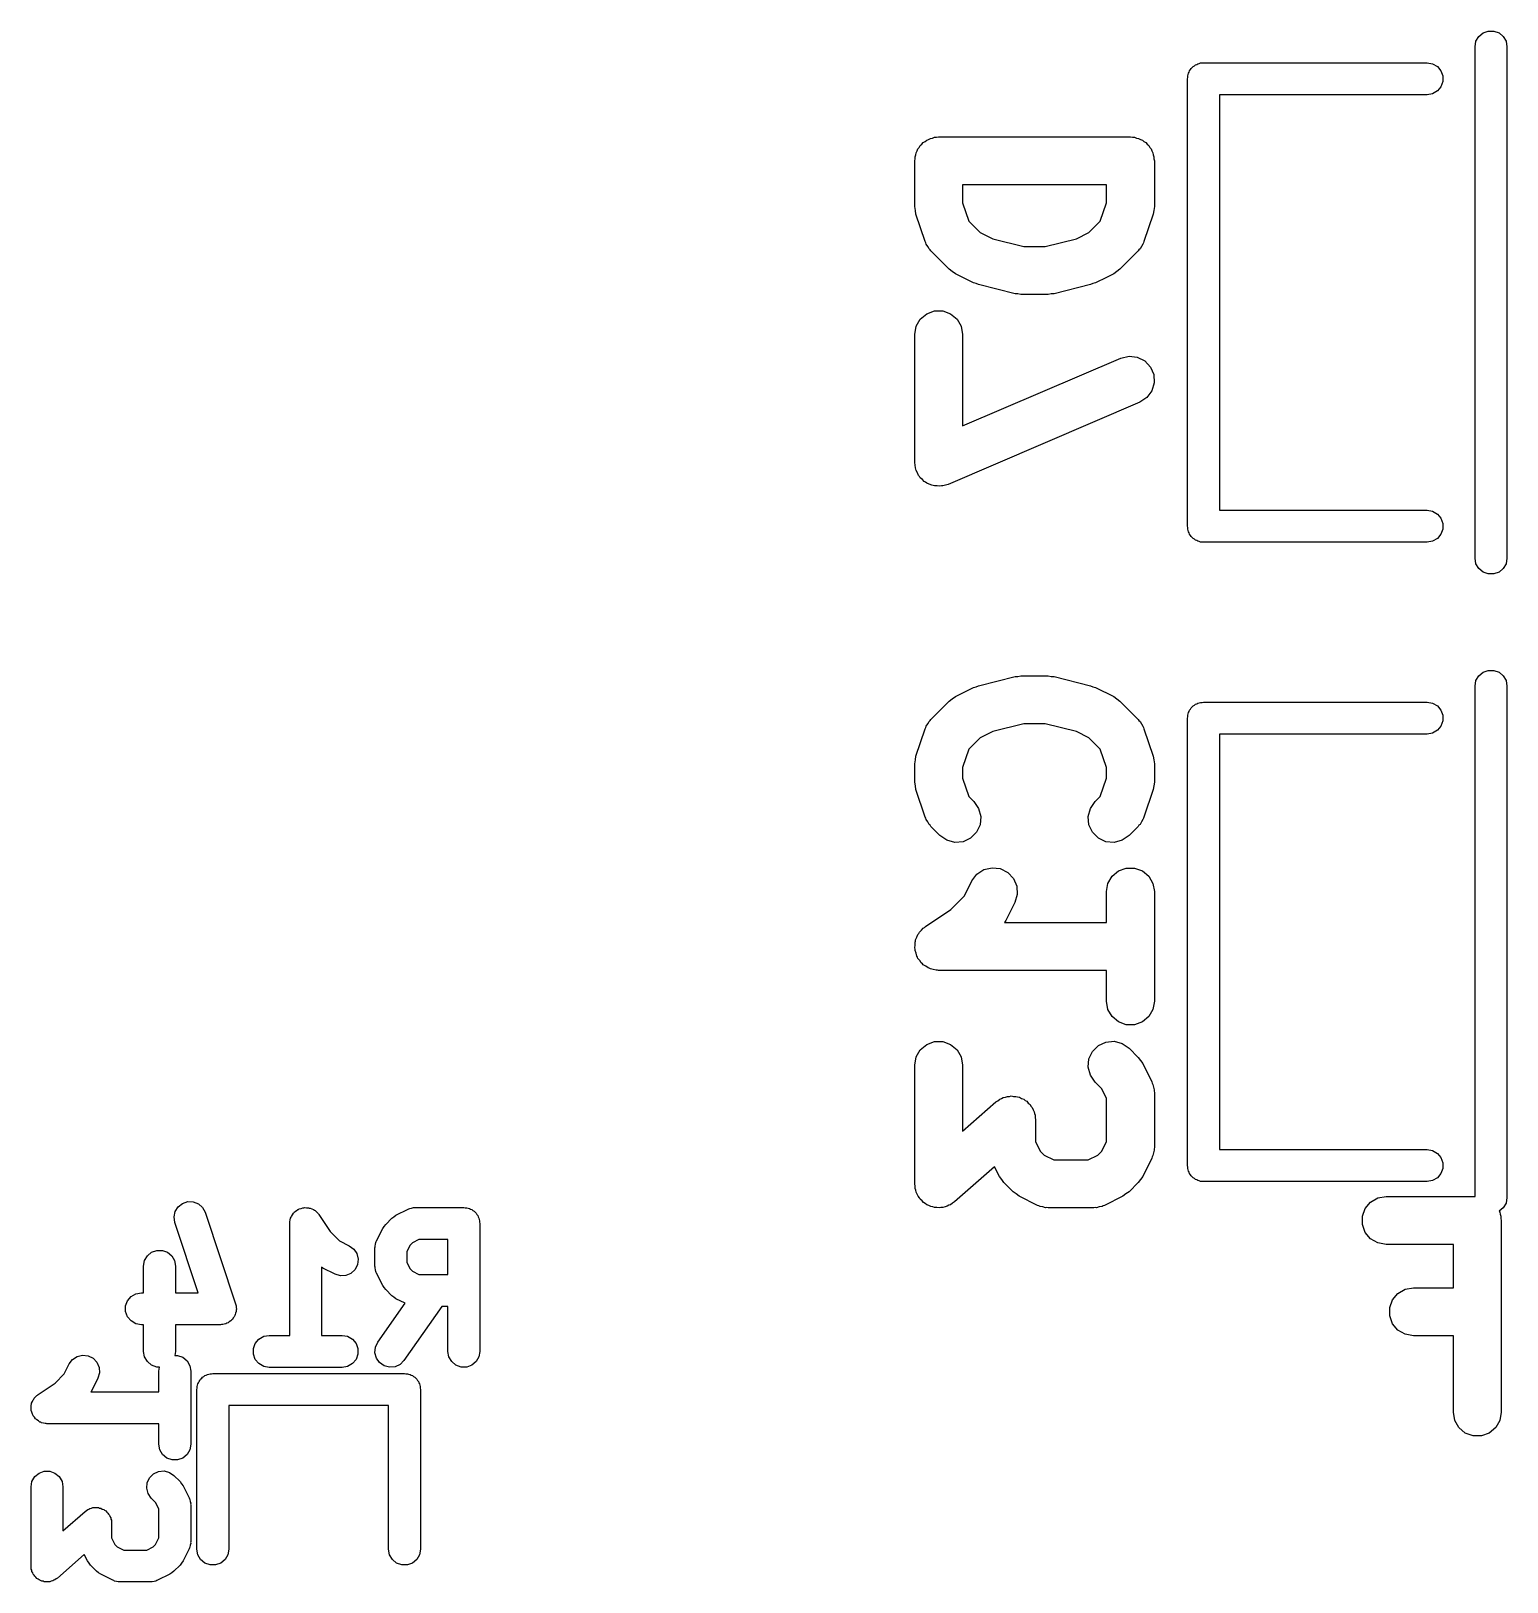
# Model space of a CAD drawing. Extents: x 25.3 to 49.5, y -85 to -25.3.
# Drawn here: x 37.55 to 43.41, y -77.98 to -71.82 of the extents above; entities that cross this region are included whole.
import ezdxf

# ---------------------------------------------------------------- set-up
doc = ezdxf.new("R2010")
doc.units = 0
doc.header["$MEASUREMENT"] = 0
doc.layers.add('BLACK', color=7, linetype='CONTINUOUS')

msp = doc.modelspace()

# ---------------------------------------------------------------- linework, layer by layer
at = {"layer": 'Black'}
for p, q in [((43.2917, -71.8603), (43.3028, -71.8412)), ((43.3028, -71.8412), (43.3196, -71.827)), ((43.3196, -71.827), (43.3404, -71.8195)), ((43.3404, -71.8195), (43.3624, -71.8195)), ((43.3624, -71.8195), (43.3832, -71.827)), ((43.3832, -71.827), (43.4, -71.8412)), ((43.4, -71.8412), (43.4111, -71.8603)), ((43.2879, -71.882), (43.2917, -71.8603)), ((43.2879, -73.914), (43.2879, -71.882)), ((43.4111, -71.8603), (43.4149, -71.882)), ((43.4149, -71.882), (43.4149, -73.914)), ((42.1598, -71.9682), (42.164, -71.9646)), ((42.164, -71.9646), (42.1676, -71.9604)), ((42.1676, -71.9604), (42.1724, -71.9576)), ((42.1724, -71.9576), (42.1766, -71.954)), ((42.1766, -71.954), (42.1819, -71.9521)), ((42.1819, -71.9521), (42.1867, -71.9493)), ((42.1867, -71.9493), (42.1921, -71.9484)), ((42.1921, -71.9484), (42.1974, -71.9465)), ((42.1974, -71.9465), (42.2029, -71.9465)), ((42.2029, -71.9465), (42.2084, -71.9455)), ((42.2084, -71.9455), (43.0974, -71.9455)), ((43.0974, -71.9455), (43.1191, -71.9493)), ((43.1191, -71.9493), (43.1382, -71.9604)), ((43.1382, -71.9604), (43.1524, -71.9772)), ((42.1449, -72.009), (42.1459, -72.0035)), ((42.1449, -73.787), (42.1449, -72.009)), ((42.1459, -71.998), (42.1478, -71.9928)), ((42.1459, -72.0035), (42.1459, -71.998)), ((42.1478, -71.9928), (42.1487, -71.9873)), ((42.1487, -71.9873), (42.1515, -71.9825)), ((42.1515, -71.9825), (42.1534, -71.9772)), ((42.1534, -71.9772), (42.157, -71.973)), ((42.157, -71.973), (42.1598, -71.9682)), ((43.1524, -71.9772), (43.1599, -71.998)), ((43.1599, -72.02), (43.1524, -72.0408)), ((43.1599, -71.998), (43.1599, -72.02)), ((43.0974, -72.0725), (42.2719, -72.0725)), ((42.2719, -72.0725), (42.2719, -73.7235)), ((43.1191, -72.0687), (43.0974, -72.0725)), ((43.1382, -72.0576), (43.1191, -72.0687)), ((43.1524, -72.0408), (43.1382, -72.0576)), ((41.079, -72.2816), (41.0831, -72.2743)), ((41.0831, -72.2743), (41.0895, -72.269)), ((41.0895, -72.269), (41.0949, -72.2626)), ((41.0949, -72.2626), (41.1021, -72.2584)), ((41.1021, -72.2584), (41.1085, -72.2531)), ((41.1085, -72.2531), (41.1163, -72.2502)), ((41.1163, -72.2502), (41.1235, -72.2461)), ((41.1235, -72.2461), (41.1317, -72.2446)), ((41.1317, -72.2446), (41.1396, -72.2418)), ((41.1396, -72.2418), (41.1479, -72.2418)), ((41.1479, -72.2418), (41.1561, -72.2403)), ((41.1561, -72.2403), (41.9181, -72.2403)), ((41.9181, -72.2403), (41.9263, -72.2418)), ((41.9263, -72.2418), (41.9347, -72.2418)), ((41.9347, -72.2418), (41.9425, -72.2446)), ((41.9425, -72.2446), (41.9507, -72.2461)), ((41.9507, -72.2461), (41.9579, -72.2502)), ((41.9579, -72.2502), (41.9657, -72.2531)), ((41.9657, -72.2531), (41.9721, -72.2584)), ((41.9721, -72.2584), (41.9793, -72.2626)), ((41.9793, -72.2626), (41.9847, -72.269)), ((41.9847, -72.269), (41.9911, -72.2743)), ((41.9911, -72.2743), (41.9952, -72.2816)), ((41.0609, -72.3356), (41.0623, -72.3274)), ((41.0609, -72.517), (41.0609, -72.3356)), ((41.0623, -72.319), (41.0652, -72.3112)), ((41.0623, -72.3274), (41.0623, -72.319)), ((41.0652, -72.3112), (41.0666, -72.303)), ((41.0666, -72.303), (41.0708, -72.2958)), ((41.0708, -72.2958), (41.0736, -72.2879)), ((41.0736, -72.2879), (41.079, -72.2816)), ((41.9952, -72.2816), (42.0006, -72.2879)), ((42.0006, -72.2879), (42.0035, -72.2958)), ((42.0035, -72.2958), (42.0076, -72.303)), ((42.0076, -72.303), (42.0091, -72.3112)), ((42.0091, -72.3112), (42.0119, -72.319)), ((42.0119, -72.319), (42.0119, -72.3274)), ((42.0119, -72.3274), (42.0134, -72.3356)), ((42.0134, -72.3356), (42.0134, -72.517)), ((41.2514, -72.4308), (41.2514, -72.5015)), ((41.8229, -72.4308), (41.2514, -72.4308)), ((41.8229, -72.5015), (41.8229, -72.4308)), ((41.0635, -72.532), (41.0609, -72.517)), ((41.2514, -72.5015), (41.2757, -72.5744)), ((41.7986, -72.5744), (41.8229, -72.5015)), ((42.0134, -72.517), (42.0107, -72.532)), ((41.0658, -72.5471), (41.0635, -72.532)), ((41.102, -72.656), (41.0658, -72.5471)), ((41.2757, -72.5744), (41.3214, -72.6201)), ((41.7528, -72.6201), (41.7986, -72.5744)), ((42.0085, -72.5471), (41.9722, -72.656)), ((42.0107, -72.532), (42.0085, -72.5471)), ((41.3214, -72.6201), (41.3708, -72.6448)), ((41.7034, -72.6448), (41.7528, -72.6201)), ((41.1047, -72.6608), (41.102, -72.656)), ((41.1061, -72.6661), (41.1047, -72.6608)), ((41.1125, -72.6753), (41.1061, -72.6661)), ((41.1178, -72.6851), (41.1125, -72.6753)), ((41.1219, -72.6887), (41.1178, -72.6851)), ((41.125, -72.6932), (41.1219, -72.6887)), ((41.1976, -72.7658), (41.125, -72.6932)), ((41.3708, -72.6448), (41.4944, -72.6757)), ((41.4944, -72.6757), (41.5798, -72.6757)), ((41.5798, -72.6757), (41.7034, -72.6448)), ((41.9492, -72.6932), (41.8766, -72.7658)), ((41.9523, -72.6887), (41.9492, -72.6932)), ((41.9564, -72.6851), (41.9523, -72.6887)), ((41.9617, -72.6753), (41.9564, -72.6851)), ((41.9682, -72.6661), (41.9617, -72.6753)), ((41.9696, -72.6608), (41.9682, -72.6661)), ((41.9722, -72.656), (41.9696, -72.6608)), ((41.2101, -72.7745), (41.1976, -72.7658)), ((41.8766, -72.7658), (41.8641, -72.7745)), ((41.2224, -72.7836), (41.2101, -72.7745)), ((41.2949, -72.8199), (41.2224, -72.7836)), ((41.3049, -72.8229), (41.2949, -72.8199)), ((41.3144, -72.8271), (41.3049, -72.8229)), ((41.4596, -72.8634), (41.3144, -72.8271)), ((41.7598, -72.8271), (41.6146, -72.8634)), ((41.7693, -72.8229), (41.7598, -72.8271)), ((41.7793, -72.8199), (41.7693, -72.8229)), ((41.8229, -72.7981), (41.7793, -72.8199)), ((41.8519, -72.7836), (41.8229, -72.7981)), ((41.8641, -72.7745), (41.8519, -72.7836)), ((41.4712, -72.8642), (41.4596, -72.8634)), ((41.4827, -72.8662), (41.4712, -72.8642)), ((41.5915, -72.8662), (41.4827, -72.8662)), ((41.603, -72.8642), (41.5915, -72.8662)), ((41.6146, -72.8634), (41.603, -72.8642)), ((41.0831, -72.9638), (41.1085, -72.9425)), ((41.1085, -72.9425), (41.1396, -72.9312)), ((41.1396, -72.9312), (41.1727, -72.9312)), ((41.1727, -72.9312), (41.2037, -72.9425)), ((41.2037, -72.9425), (41.2291, -72.9638)), ((41.0609, -73.025), (41.0666, -72.9924)), ((41.0666, -72.9924), (41.0831, -72.9638)), ((41.2291, -72.9638), (41.2456, -72.9924)), ((41.2456, -72.9924), (41.2514, -73.025)), ((41.0609, -73.533), (41.0609, -73.025)), ((41.2514, -73.025), (41.2514, -73.3885)), ((41.2514, -73.3885), (41.8806, -73.1189)), ((41.8806, -73.1189), (41.9128, -73.1113)), ((41.9128, -73.1113), (41.9456, -73.1152)), ((41.9456, -73.1152), (41.9752, -73.1302)), ((41.9752, -73.1302), (41.9978, -73.1543)), ((41.9978, -73.1543), (42.0108, -73.1847)), ((42.0108, -73.1847), (42.0127, -73.2177)), ((42.0031, -73.2494), (41.9833, -73.2759)), ((42.0127, -73.2177), (42.0031, -73.2494)), ((41.9556, -73.294), (41.1936, -73.6205)), ((41.9833, -73.2759), (41.9556, -73.294)), ((41.0628, -73.5438), (41.0609, -73.533)), ((41.0634, -73.5547), (41.0628, -73.5438)), ((41.0656, -73.56), (41.0634, -73.5547)), ((41.0666, -73.5656), (41.0656, -73.56)), ((41.0721, -73.5751), (41.0666, -73.5656)), ((41.0764, -73.5852), (41.0721, -73.5751)), ((41.0803, -73.5893), (41.0764, -73.5852)), ((41.0831, -73.5942), (41.0803, -73.5893)), ((41.0916, -73.6013), (41.0831, -73.5942)), ((41.0991, -73.6093), (41.0916, -73.6013)), ((41.1041, -73.6118), (41.0991, -73.6093)), ((41.1085, -73.6155), (41.1041, -73.6118)), ((41.1188, -73.6192), (41.1085, -73.6155)), ((41.1286, -73.6242), (41.1188, -73.6192)), ((41.1342, -73.6249), (41.1286, -73.6242)), ((41.1396, -73.6268), (41.1342, -73.6249)), ((41.1505, -73.6268), (41.1396, -73.6268)), ((41.1614, -73.6281), (41.1505, -73.6268)), ((41.167, -73.6268), (41.1614, -73.6281)), ((41.1727, -73.6268), (41.167, -73.6268)), ((41.183, -73.6231), (41.1727, -73.6268)), ((41.1936, -73.6205), (41.183, -73.6231)), ((42.2719, -73.7235), (43.0974, -73.7235)), ((43.0974, -73.7235), (43.1191, -73.7273)), ((43.1191, -73.7273), (43.1382, -73.7384)), ((43.1382, -73.7384), (43.1524, -73.7553)), ((42.1459, -73.7925), (42.1449, -73.787)), ((42.1459, -73.798), (42.1459, -73.7925)), ((42.1478, -73.8032), (42.1459, -73.798)), ((42.1487, -73.8087), (42.1478, -73.8032)), ((42.1515, -73.8135), (42.1487, -73.8087)), ((42.1534, -73.8187), (42.1515, -73.8135)), ((43.1524, -73.7553), (43.1599, -73.776)), ((43.1599, -73.798), (43.1524, -73.8187)), ((43.1599, -73.776), (43.1599, -73.798)), ((42.157, -73.823), (42.1534, -73.8187)), ((42.1598, -73.8278), (42.157, -73.823)), ((42.164, -73.8314), (42.1598, -73.8278)), ((42.1676, -73.8356), (42.164, -73.8314)), ((42.1724, -73.8384), (42.1676, -73.8356)), ((42.1766, -73.842), (42.1724, -73.8384)), ((42.1819, -73.8439), (42.1766, -73.842)), ((42.1867, -73.8467), (42.1819, -73.8439)), ((42.1921, -73.8476), (42.1867, -73.8467)), ((42.1974, -73.8495), (42.1921, -73.8476)), ((42.2029, -73.8495), (42.1974, -73.8495)), ((42.2084, -73.8505), (42.2029, -73.8495)), ((43.0974, -73.8505), (42.2084, -73.8505)), ((43.1191, -73.8467), (43.0974, -73.8505)), ((43.1382, -73.8356), (43.1191, -73.8467)), ((43.1524, -73.8187), (43.1382, -73.8356)), ((43.2917, -73.9357), (43.2879, -73.914)), ((43.3028, -73.9548), (43.2917, -73.9357)), ((43.4111, -73.9357), (43.4, -73.9548)), ((43.4149, -73.914), (43.4111, -73.9357)), ((43.3196, -73.969), (43.3028, -73.9548)), ((43.3404, -73.9765), (43.3196, -73.969)), ((43.3624, -73.9765), (43.3404, -73.9765)), ((43.3832, -73.969), (43.3624, -73.9765)), ((43.4, -73.9548), (43.3832, -73.969)), ((43.3028, -74.3812), (43.3196, -74.367)), ((43.3196, -74.367), (43.3404, -74.3595)), ((43.3404, -74.3595), (43.3624, -74.3595)), ((43.3624, -74.3595), (43.3832, -74.367)), ((43.3832, -74.367), (43.4, -74.3812)), ((41.2224, -74.4638), (41.2949, -74.4275)), ((41.2949, -74.4275), (41.3049, -74.4245)), ((41.3049, -74.4245), (41.3144, -74.4203)), ((41.3144, -74.4203), (41.4596, -74.384)), ((41.4596, -74.384), (41.4712, -74.3832)), ((41.4712, -74.3832), (41.4827, -74.3812)), ((41.4827, -74.3812), (41.5915, -74.3812)), ((41.5915, -74.3812), (41.603, -74.3832)), ((41.603, -74.3832), (41.6146, -74.384)), ((41.6146, -74.384), (41.7598, -74.4203)), ((41.7598, -74.4203), (41.7693, -74.4246)), ((41.7693, -74.4246), (41.7793, -74.4275)), ((41.7793, -74.4275), (41.8519, -74.4638)), ((43.2879, -74.422), (43.2917, -74.4003)), ((43.2879, -76.4495), (43.2879, -74.422)), ((43.2917, -74.4003), (43.3028, -74.3812)), ((43.4, -74.3812), (43.4111, -74.4003)), ((43.4111, -74.4003), (43.4149, -74.422)), ((43.4149, -74.422), (43.4149, -76.454)), ((41.125, -74.5542), (41.1976, -74.4816)), ((41.1976, -74.4816), (41.2101, -74.4729)), ((41.2101, -74.4729), (41.2224, -74.4638)), ((41.8519, -74.4638), (41.8641, -74.4729)), ((41.8641, -74.4729), (41.8766, -74.4816)), ((41.8766, -74.4816), (41.9492, -74.5542)), ((42.1766, -74.494), (42.1819, -74.4921)), ((42.1819, -74.4921), (42.1867, -74.4893)), ((42.1867, -74.4893), (42.1921, -74.4884)), ((42.1921, -74.4884), (42.1974, -74.4865)), ((42.1974, -74.4865), (42.2029, -74.4865)), ((42.2029, -74.4865), (42.2084, -74.4855)), ((42.2084, -74.4855), (43.0974, -74.4855)), ((43.0974, -74.4855), (43.1191, -74.4893)), ((43.1191, -74.4893), (43.1382, -74.5004)), ((42.1449, -74.549), (42.1459, -74.5435)), ((42.1449, -76.327), (42.1449, -74.549)), ((42.1459, -74.538), (42.1478, -74.5327)), ((42.1459, -74.5435), (42.1459, -74.538)), ((42.1478, -74.5327), (42.1487, -74.5273)), ((42.1487, -74.5273), (42.1515, -74.5225)), ((42.1515, -74.5225), (42.1534, -74.5172)), ((42.1534, -74.5172), (42.157, -74.513)), ((42.157, -74.513), (42.1598, -74.5082)), ((42.1598, -74.5082), (42.164, -74.5046)), ((42.164, -74.5046), (42.1676, -74.5004)), ((42.1676, -74.5004), (42.1724, -74.4976)), ((42.1724, -74.4976), (42.1766, -74.494)), ((43.1382, -74.5004), (43.1524, -74.5172)), ((43.1524, -74.5172), (43.1599, -74.538)), ((43.1599, -74.538), (43.1599, -74.56)), ((41.0658, -74.7003), (41.102, -74.5915)), ((41.102, -74.5915), (41.1047, -74.5866)), ((41.1047, -74.5866), (41.1061, -74.5813)), ((41.1061, -74.5813), (41.1125, -74.5722)), ((41.1125, -74.5722), (41.1178, -74.5624)), ((41.1178, -74.5624), (41.1219, -74.5587)), ((41.1219, -74.5587), (41.125, -74.5542)), ((41.3708, -74.6026), (41.3214, -74.6273)), ((41.4944, -74.5717), (41.3708, -74.6026)), ((41.5798, -74.5717), (41.4944, -74.5717)), ((41.7034, -74.6026), (41.5798, -74.5717)), ((41.7528, -74.6273), (41.7034, -74.6026)), ((41.9492, -74.5542), (41.9523, -74.5587)), ((41.9523, -74.5587), (41.9564, -74.5624)), ((41.9564, -74.5624), (41.9617, -74.5722)), ((41.9617, -74.5722), (41.9682, -74.5813)), ((41.9682, -74.5813), (41.9696, -74.5866)), ((41.9696, -74.5866), (41.9722, -74.5915)), ((41.9722, -74.5915), (42.0085, -74.7003)), ((43.0974, -74.6125), (42.2719, -74.6125)), ((42.2719, -74.6125), (42.2719, -76.2635)), ((43.1191, -74.6087), (43.0974, -74.6125)), ((43.1382, -74.5976), (43.1191, -74.6087)), ((43.1524, -74.5807), (43.1382, -74.5976)), ((43.1599, -74.56), (43.1524, -74.5807)), ((41.2757, -74.673), (41.2514, -74.7459)), ((41.3214, -74.6273), (41.2757, -74.673)), ((41.7986, -74.673), (41.7528, -74.6273)), ((41.8229, -74.7459), (41.7986, -74.673)), ((41.0609, -74.7304), (41.0635, -74.7154)), ((41.0609, -74.803), (41.0609, -74.7304)), ((41.0635, -74.7154), (41.0658, -74.7003)), ((42.0085, -74.7003), (42.0107, -74.7154)), ((42.0107, -74.7154), (42.0134, -74.7304)), ((42.0134, -74.7304), (42.0134, -74.803)), ((41.2514, -74.7459), (41.2514, -74.7875)), ((41.2514, -74.7875), (41.2757, -74.8604)), ((41.7986, -74.8604), (41.8229, -74.7875)), ((41.8229, -74.7875), (41.8229, -74.7459)), ((41.0635, -74.818), (41.0609, -74.803)), ((41.0658, -74.8331), (41.0635, -74.818)), ((41.102, -74.942), (41.0658, -74.8331)), ((41.2757, -74.8604), (41.296, -74.8808)), ((41.7782, -74.8808), (41.7986, -74.8604)), ((42.0085, -74.8331), (41.9722, -74.942)), ((42.0107, -74.818), (42.0085, -74.8331)), ((42.0134, -74.803), (42.0107, -74.818)), ((41.296, -74.8808), (41.315, -74.9079)), ((41.315, -74.9079), (41.3236, -74.9398)), ((41.7507, -74.9398), (41.7592, -74.9079)), ((41.7592, -74.9079), (41.7782, -74.8808)), ((41.1047, -74.9468), (41.102, -74.942)), ((41.1061, -74.9521), (41.1047, -74.9468)), ((41.1125, -74.9613), (41.1061, -74.9521)), ((41.1178, -74.9711), (41.1125, -74.9613)), ((41.1219, -74.9747), (41.1178, -74.9711)), ((41.125, -74.9792), (41.1219, -74.9747)), ((41.1613, -75.0155), (41.125, -74.9792)), ((41.3207, -74.9728), (41.3067, -75.0028)), ((41.3236, -74.9398), (41.3207, -74.9728)), ((41.7535, -74.9728), (41.7507, -74.9398)), ((41.7675, -75.0028), (41.7535, -74.9728)), ((41.9492, -74.9792), (41.9129, -75.0155)), ((41.9523, -74.9747), (41.9492, -74.9792)), ((41.9564, -74.9711), (41.9523, -74.9747)), ((41.9617, -74.9613), (41.9564, -74.9711)), ((41.9682, -74.9521), (41.9617, -74.9613)), ((41.9696, -74.9468), (41.9682, -74.9521)), ((41.9722, -74.942), (41.9696, -74.9468)), ((41.1884, -75.0345), (41.1613, -75.0155)), ((41.2204, -75.043), (41.1884, -75.0345)), ((41.2533, -75.0401), (41.2204, -75.043)), ((41.2833, -75.0262), (41.2533, -75.0401)), ((41.3067, -75.0028), (41.2833, -75.0262)), ((41.7909, -75.0262), (41.7675, -75.0028)), ((41.8209, -75.0401), (41.7909, -75.0262)), ((41.8538, -75.043), (41.8209, -75.0401)), ((41.8858, -75.0345), (41.8538, -75.043)), ((41.9129, -75.0155), (41.8858, -75.0345)), ((41.2886, -75.1958), (41.3083, -75.1693)), ((41.3083, -75.1693), (41.3359, -75.151)), ((41.3359, -75.151), (41.3681, -75.1433)), ((41.3681, -75.1433), (41.401, -75.1471)), ((41.401, -75.1471), (41.4306, -75.1619)), ((41.4306, -75.1619), (41.4533, -75.1859)), ((41.8451, -75.1772), (41.8705, -75.1559)), ((41.8705, -75.1559), (41.9016, -75.1446)), ((41.9016, -75.1446), (41.9347, -75.1446)), ((41.9347, -75.1446), (41.9657, -75.1559)), ((41.9657, -75.1559), (41.9911, -75.1772)), ((41.2593, -75.2546), (41.2886, -75.1958)), ((41.4533, -75.1859), (41.4665, -75.2163)), ((41.4665, -75.2163), (41.4685, -75.2493)), ((41.8229, -75.2384), (41.8286, -75.2059)), ((41.8286, -75.2059), (41.8451, -75.1772)), ((41.9911, -75.1772), (42.0076, -75.2059)), ((42.0076, -75.2059), (42.0134, -75.2384)), ((41.2043, -75.3096), (41.2593, -75.2546)), ((41.459, -75.281), (41.4227, -75.3536)), ((41.4685, -75.2493), (41.459, -75.281)), ((41.8229, -75.3609), (41.8229, -75.2384)), ((42.0134, -75.2384), (42.0134, -75.6739)), ((41.1033, -75.3769), (41.2043, -75.3096)), ((41.4227, -75.3536), (41.4173, -75.3609)), ((41.0697, -75.4192), (41.0736, -75.4085)), ((41.0736, -75.4085), (41.077, -75.4045)), ((41.077, -75.4045), (41.0794, -75.3997)), ((41.0794, -75.3997), (41.0876, -75.3919)), ((41.0876, -75.3919), (41.0949, -75.3832)), ((41.0949, -75.3832), (41.0995, -75.3805)), ((41.0995, -75.3805), (41.1033, -75.3769)), ((41.4173, -75.3609), (41.8229, -75.3609)), ((41.0611, -75.4623), (41.0623, -75.451)), ((41.0623, -75.4674), (41.0611, -75.4623)), ((41.0623, -75.4396), (41.0641, -75.4346)), ((41.0623, -75.451), (41.0623, -75.4396)), ((41.0623, -75.4727), (41.0623, -75.4674)), ((41.0662, -75.4834), (41.0623, -75.4727)), ((41.0641, -75.4346), (41.0647, -75.4294)), ((41.0647, -75.4294), (41.0697, -75.4192)), ((41.0689, -75.4944), (41.0662, -75.4834)), ((41.0718, -75.4988), (41.0689, -75.4944)), ((41.0736, -75.5038), (41.0718, -75.4988)), ((41.0809, -75.5125), (41.0736, -75.5038)), ((41.0872, -75.5219), (41.0809, -75.5125)), ((41.0915, -75.5251), (41.0872, -75.5219)), ((41.0949, -75.5291), (41.0915, -75.5251)), ((41.1047, -75.5348), (41.0949, -75.5291)), ((41.1139, -75.5415), (41.1047, -75.5348)), ((41.119, -75.543), (41.1139, -75.5415)), ((41.1235, -75.5456), (41.119, -75.543)), ((41.1347, -75.5476), (41.1235, -75.5456)), ((41.1456, -75.5508), (41.1347, -75.5476)), ((41.1509, -75.5505), (41.1456, -75.5508)), ((41.1561, -75.5514), (41.1509, -75.5505)), ((41.8229, -75.5514), (41.1561, -75.5514)), ((41.8229, -75.6739), (41.8229, -75.5514)), ((41.8286, -75.7064), (41.8229, -75.6739)), ((41.8451, -75.7351), (41.8286, -75.7064)), ((42.0076, -75.7064), (41.9911, -75.7351)), ((42.0134, -75.6739), (42.0076, -75.7064)), ((41.8705, -75.7563), (41.8451, -75.7351)), ((41.9016, -75.7677), (41.8705, -75.7563)), ((41.9347, -75.7677), (41.9016, -75.7677)), ((41.9657, -75.7563), (41.9347, -75.7677)), ((41.9911, -75.7351), (41.9657, -75.7563)), ((41.0831, -75.8666), (41.1085, -75.8454)), ((41.1085, -75.8454), (41.1396, -75.8341)), ((41.1396, -75.8341), (41.1727, -75.8341)), ((41.1727, -75.8341), (41.2037, -75.8454)), ((41.2037, -75.8454), (41.2291, -75.8666)), ((41.7909, -75.8498), (41.8209, -75.8359)), ((41.8209, -75.8359), (41.8538, -75.833)), ((41.8538, -75.833), (41.8858, -75.8415)), ((41.8858, -75.8415), (41.9129, -75.8605)), ((41.0609, -75.9279), (41.0666, -75.8953)), ((41.0666, -75.8953), (41.0831, -75.8666)), ((41.2291, -75.8666), (41.2456, -75.8953)), ((41.2456, -75.8953), (41.2514, -75.9279)), ((41.7507, -75.9362), (41.7535, -75.9032)), ((41.7535, -75.9032), (41.7675, -75.8732)), ((41.7675, -75.8732), (41.7909, -75.8498)), ((41.9129, -75.8605), (41.9492, -75.8968)), ((41.9492, -75.8968), (41.9579, -75.9093)), ((41.9579, -75.9093), (41.967, -75.9215)), ((41.0609, -76.3996), (41.0609, -75.9279)), ((41.2514, -75.9279), (41.2514, -76.1897)), ((41.7592, -75.9681), (41.7507, -75.9362)), ((41.7782, -75.9952), (41.7592, -75.9681)), ((41.967, -75.9215), (42.0033, -75.9941)), ((41.8035, -76.0206), (41.7782, -75.9952)), ((41.8229, -76.0592), (41.8035, -76.0206)), ((42.0033, -75.9941), (42.0049, -75.9994)), ((42.0049, -75.9994), (42.0076, -76.0041)), ((42.0076, -76.0041), (42.0096, -76.0151)), ((42.0096, -76.0151), (42.0127, -76.0258)), ((42.0127, -76.0258), (42.0124, -76.0313)), ((42.0124, -76.0313), (42.0134, -76.0367)), ((41.2514, -76.1897), (41.3837, -76.0739)), ((41.3837, -76.0739), (41.3916, -76.0691)), ((41.3916, -76.0691), (41.3988, -76.0631)), ((41.3988, -76.0631), (41.4057, -76.0606)), ((41.4057, -76.0606), (41.412, -76.0568)), ((41.412, -76.0568), (41.4211, -76.055)), ((41.4211, -76.055), (41.4299, -76.0518)), ((41.4299, -76.0518), (41.4372, -76.0518)), ((41.4372, -76.0518), (41.4444, -76.0503)), ((41.4444, -76.0503), (41.4536, -76.0518)), ((41.4536, -76.0518), (41.4629, -76.0518)), ((41.4629, -76.0518), (41.4698, -76.0543)), ((41.4698, -76.0543), (41.4771, -76.0554)), ((41.4771, -76.0554), (41.4853, -76.0599)), ((41.4853, -76.0599), (41.494, -76.0631)), ((41.494, -76.0631), (41.4997, -76.0678)), ((41.4997, -76.0678), (41.5061, -76.0714)), ((41.5061, -76.0714), (41.5122, -76.0784)), ((41.5122, -76.0784), (41.5194, -76.0843)), ((41.5194, -76.0843), (41.523, -76.0907)), ((41.523, -76.0907), (41.5279, -76.0962)), ((41.8229, -76.2319), (41.8229, -76.0592)), ((42.0134, -76.0367), (42.0134, -76.2544)), ((41.5279, -76.0962), (41.5313, -76.1049)), ((41.5313, -76.1049), (41.5359, -76.113)), ((41.5359, -76.113), (41.5372, -76.1202)), ((41.5372, -76.1202), (41.5398, -76.1271)), ((41.5398, -76.1271), (41.54, -76.1364)), ((41.54, -76.1364), (41.5416, -76.1456)), ((41.5416, -76.1456), (41.5416, -76.2319)), ((41.5416, -76.2319), (41.561, -76.2706)), ((41.561, -76.2706), (41.5754, -76.285)), ((41.7891, -76.285), (41.8035, -76.2706)), ((41.8035, -76.2706), (41.8229, -76.2319)), ((42.0096, -76.276), (42.0076, -76.287)), ((42.0127, -76.2653), (42.0096, -76.276)), ((42.0134, -76.2544), (42.0124, -76.2598)), ((42.0124, -76.2598), (42.0127, -76.2653)), ((42.2719, -76.2635), (43.0974, -76.2635)), ((43.0974, -76.2635), (43.1191, -76.2673)), ((43.1191, -76.2673), (43.1382, -76.2784)), ((43.1382, -76.2784), (43.1524, -76.2952)), ((41.3785, -76.3316), (41.2188, -76.4713)), ((41.3975, -76.3696), (41.3785, -76.3316)), ((41.5754, -76.285), (41.614, -76.3043)), ((41.614, -76.3043), (41.7505, -76.3043)), ((41.7505, -76.3043), (41.7891, -76.285)), ((42.0033, -76.297), (41.967, -76.3696)), ((42.0049, -76.2918), (42.0033, -76.297)), ((42.0076, -76.287), (42.0049, -76.2918)), ((42.1459, -76.3325), (42.1449, -76.327)), ((42.1459, -76.338), (42.1459, -76.3325)), ((42.1478, -76.3432), (42.1459, -76.338)), ((43.1524, -76.2952), (43.1599, -76.316)), ((43.1599, -76.338), (43.1524, -76.3588)), ((43.1599, -76.316), (43.1599, -76.338)), ((41.0625, -76.4087), (41.0609, -76.3996)), ((41.4066, -76.3818), (41.3975, -76.3696)), ((41.4153, -76.3944), (41.4066, -76.3818)), ((41.4516, -76.4306), (41.4153, -76.3944)), ((41.9492, -76.3944), (41.9129, -76.4306)), ((41.9579, -76.3818), (41.9492, -76.3944)), ((41.967, -76.3696), (41.9579, -76.3818)), ((42.1487, -76.3487), (42.1478, -76.3432)), ((42.1515, -76.3535), (42.1487, -76.3487)), ((42.1534, -76.3588), (42.1515, -76.3535)), ((42.157, -76.363), (42.1534, -76.3588)), ((42.1598, -76.3678), (42.157, -76.363)), ((42.164, -76.3714), (42.1598, -76.3678)), ((42.1676, -76.3756), (42.164, -76.3714)), ((42.1724, -76.3784), (42.1676, -76.3756)), ((42.1766, -76.382), (42.1724, -76.3784)), ((42.1819, -76.3839), (42.1766, -76.382)), ((42.1867, -76.3867), (42.1819, -76.3839)), ((42.1921, -76.3876), (42.1867, -76.3867)), ((42.1974, -76.3895), (42.1921, -76.3876)), ((42.2029, -76.3895), (42.1974, -76.3895)), ((42.2084, -76.3905), (42.2029, -76.3895)), ((43.0974, -76.3905), (42.2084, -76.3905)), ((43.1191, -76.3867), (43.0974, -76.3905)), ((43.1382, -76.3756), (43.1191, -76.3867)), ((43.1524, -76.3588), (43.1382, -76.3756)), ((41.0627, -76.418), (41.0625, -76.4087)), ((41.0653, -76.4249), (41.0627, -76.418)), ((41.0666, -76.4321), (41.0653, -76.4249)), ((41.0713, -76.4402), (41.0666, -76.4321)), ((41.0746, -76.4489), (41.0713, -76.4402)), ((41.0795, -76.4544), (41.0746, -76.4489)), ((41.0831, -76.4608), (41.0795, -76.4544)), ((41.0903, -76.4668), (41.0831, -76.4608)), ((41.4641, -76.4394), (41.4516, -76.4306)), ((41.4764, -76.4485), (41.4641, -76.4394)), ((41.5489, -76.4848), (41.4764, -76.4485)), ((41.8881, -76.4485), (41.8156, -76.4848)), ((41.9004, -76.4394), (41.8881, -76.4485)), ((41.9129, -76.4306), (41.9004, -76.4394)), ((42.8729, -76.4717), (42.9015, -76.4552)), ((42.9015, -76.4552), (42.9341, -76.4495)), ((42.9341, -76.4495), (43.2879, -76.4495)), ((43.4149, -76.454), (43.4111, -76.4757)), ((38.1172, -76.5309), (38.1216, -76.5093)), ((38.1216, -76.5093), (38.1332, -76.4905)), ((38.1332, -76.4905), (38.1504, -76.4768)), ((38.1504, -76.4768), (38.1714, -76.4698)), ((38.1714, -76.4698), (38.1934, -76.4704)), ((38.1934, -76.4704), (38.2139, -76.4785)), ((38.2139, -76.4785), (38.2304, -76.4931)), ((38.2304, -76.4931), (38.2409, -76.5125)), ((38.2409, -76.5125), (38.3619, -76.8754)), ((38.5834, -76.5287), (38.5879, -76.5226)), ((38.5879, -76.5226), (38.5917, -76.516)), ((38.5917, -76.516), (38.5944, -76.5137)), ((38.5944, -76.5137), (38.5964, -76.5109)), ((38.5964, -76.5109), (38.6027, -76.5067)), ((38.6027, -76.5067), (38.6086, -76.5018)), ((38.6086, -76.5018), (38.6119, -76.5006)), ((38.6119, -76.5006), (38.6148, -76.4987)), ((38.6148, -76.4987), (38.6222, -76.4969)), ((38.6222, -76.4969), (38.6293, -76.4943)), ((38.6293, -76.4943), (38.6328, -76.4943)), ((38.6328, -76.4943), (38.6362, -76.4934)), ((38.6362, -76.4934), (38.6438, -76.4943)), ((38.6438, -76.4943), (38.6513, -76.4943)), ((38.6513, -76.4943), (38.6546, -76.4955)), ((38.6546, -76.4955), (38.6581, -76.4959)), ((38.6581, -76.4959), (38.6649, -76.4992)), ((38.6649, -76.4992), (38.6721, -76.5018)), ((38.6721, -76.5018), (38.6748, -76.5041)), ((38.6748, -76.5041), (38.6779, -76.5056)), ((38.6779, -76.5056), (38.6831, -76.5111)), ((38.6831, -76.5111), (38.6889, -76.516)), ((38.6889, -76.516), (38.6907, -76.519)), ((38.6907, -76.519), (38.6931, -76.5216)), ((38.6931, -76.5216), (38.738, -76.5889)), ((38.9908, -76.5303), (38.999, -76.5242)), ((38.999, -76.5242), (39.0473, -76.5)), ((39.0473, -76.5), (39.0508, -76.499)), ((39.0508, -76.499), (39.054, -76.4971)), ((39.054, -76.4971), (39.0613, -76.4958)), ((39.0613, -76.4958), (39.0685, -76.4937)), ((39.0685, -76.4937), (39.0721, -76.4939)), ((39.0721, -76.4939), (39.0757, -76.4933)), ((39.0757, -76.4933), (39.2693, -76.4933)), ((39.2693, -76.4933), (39.2747, -76.4943)), ((39.2747, -76.4943), (39.2803, -76.4943)), ((39.2803, -76.4943), (39.2855, -76.4962)), ((39.2855, -76.4962), (39.291, -76.4971)), ((39.291, -76.4971), (39.2958, -76.4999)), ((39.2958, -76.4999), (39.301, -76.5018)), ((39.301, -76.5018), (39.3053, -76.5054)), ((39.3053, -76.5054), (39.3101, -76.5082)), ((39.3101, -76.5082), (39.3136, -76.5124)), ((39.3136, -76.5124), (39.3179, -76.516)), ((39.3179, -76.516), (39.3207, -76.5208)), ((39.3207, -76.5208), (39.3243, -76.5251)), ((39.3243, -76.5251), (39.3262, -76.5303)), ((41.0964, -76.4738), (41.0903, -76.4668)), ((41.1029, -76.4773), (41.0964, -76.4738)), ((41.1085, -76.4821), (41.1029, -76.4773)), ((41.1172, -76.4852), (41.1085, -76.4821)), ((41.1254, -76.4897), (41.1172, -76.4852)), ((41.1327, -76.4909), (41.1254, -76.4897)), ((41.1396, -76.4934), (41.1327, -76.4909)), ((41.1489, -76.4934), (41.1396, -76.4934)), ((41.1581, -76.4948), (41.1489, -76.4934)), ((41.1653, -76.4934), (41.1581, -76.4948)), ((41.1727, -76.4934), (41.1653, -76.4934)), ((41.1814, -76.4902), (41.1727, -76.4934)), ((41.1905, -76.4884), (41.1814, -76.4902)), ((41.1968, -76.4846), (41.1905, -76.4884)), ((41.2037, -76.4821), (41.1968, -76.4846)), ((41.2109, -76.4761), (41.2037, -76.4821)), ((41.2188, -76.4713), (41.2109, -76.4761)), ((41.5542, -76.4863), (41.5489, -76.4848)), ((41.559, -76.4891), (41.5542, -76.4863)), ((41.57, -76.491), (41.559, -76.4891)), ((41.5807, -76.4942), (41.57, -76.491)), ((41.5861, -76.4939), (41.5807, -76.4942)), ((41.5915, -76.4948), (41.5861, -76.4939)), ((41.773, -76.4948), (41.5915, -76.4948)), ((41.7784, -76.4939), (41.773, -76.4948)), ((41.7839, -76.4942), (41.7784, -76.4939)), ((41.7946, -76.491), (41.7839, -76.4942)), ((41.8055, -76.4891), (41.7946, -76.491)), ((41.8103, -76.4863), (41.8055, -76.4891)), ((41.8156, -76.4848), (41.8103, -76.4863)), ((42.8403, -76.5282), (42.8516, -76.4971)), ((42.8516, -76.4971), (42.8729, -76.4717)), ((43.4, -76.4948), (43.3842, -76.5081)), ((43.3842, -76.5081), (43.3865, -76.5121)), ((43.3865, -76.5121), (43.3879, -76.5203)), ((43.3879, -76.5203), (43.3908, -76.5282)), ((43.4111, -76.4757), (43.4, -76.4948)), ((38.1204, -76.5527), (38.1172, -76.5309)), ((38.2135, -76.832), (38.1204, -76.5527)), ((38.5768, -76.5568), (38.5774, -76.5533)), ((38.5768, -77.0013), (38.5768, -76.5568)), ((38.5772, -76.5498), (38.5793, -76.5426)), ((38.5774, -76.5533), (38.5772, -76.5498)), ((38.5793, -76.5426), (38.5806, -76.5351)), ((38.5806, -76.5351), (38.5824, -76.532)), ((38.5824, -76.532), (38.5834, -76.5287)), ((38.9222, -76.6252), (38.9464, -76.5768)), ((38.9464, -76.5768), (38.9524, -76.5686)), ((38.9524, -76.5686), (38.9583, -76.5603)), ((38.9583, -76.5603), (38.9825, -76.5361)), ((38.9825, -76.5361), (38.9908, -76.5303)), ((39.3262, -76.5303), (39.3289, -76.5351)), ((39.3289, -76.5351), (39.3299, -76.5406)), ((39.3299, -76.5406), (39.3318, -76.5458)), ((39.3318, -76.5458), (39.3318, -76.5513)), ((39.3318, -76.5513), (39.3328, -76.5568)), ((39.3328, -76.5568), (39.3328, -77.0648)), ((42.8403, -76.5613), (42.8403, -76.5282)), ((42.8516, -76.5923), (42.8403, -76.5613)), ((43.3908, -76.5282), (43.3908, -76.5365)), ((43.3908, -76.5365), (43.3922, -76.5447)), ((43.3922, -76.5447), (43.3922, -77.3067)), ((38.738, -76.5889), (38.7747, -76.6256)), ((38.7747, -76.6256), (38.8138, -76.6452)), ((38.8138, -76.6452), (38.8316, -76.6583)), ((38.9159, -76.6463), (38.918, -76.6392)), ((38.9161, -76.65), (38.9159, -76.6463)), ((38.918, -76.6392), (38.9193, -76.6319)), ((38.9193, -76.6319), (38.9211, -76.6287)), ((38.9211, -76.6287), (38.9222, -76.6252)), ((39.0553, -76.6428), (39.0425, -76.6686)), ((39.065, -76.6332), (39.0553, -76.6428)), ((39.0907, -76.6203), (39.065, -76.6332)), ((39.2058, -76.6203), (39.0907, -76.6203)), ((39.2058, -76.7594), (39.2058, -76.6203)), ((42.8729, -76.6177), (42.8516, -76.5923)), ((42.9015, -76.6342), (42.8729, -76.6177)), ((42.9341, -76.64), (42.9015, -76.6342)), ((43.2017, -76.64), (42.9341, -76.64)), ((43.2017, -76.8123), (43.2017, -76.64)), ((37.9962, -76.7261), (38.0001, -76.7044)), ((38.0001, -76.7044), (38.0111, -76.6853)), ((38.0111, -76.6853), (38.028, -76.6711)), ((38.028, -76.6711), (38.0487, -76.6636)), ((38.0487, -76.6636), (38.0708, -76.6636)), ((38.0708, -76.6636), (38.0915, -76.6711)), ((38.0915, -76.6711), (38.1084, -76.6853)), ((38.1084, -76.6853), (38.1194, -76.7044)), ((38.1194, -76.7044), (38.1232, -76.7261)), ((38.8316, -76.6583), (38.8437, -76.6767)), ((38.8437, -76.6767), (38.8488, -76.6981)), ((38.8488, -76.6981), (38.8463, -76.7201)), ((38.9155, -76.6536), (38.9161, -76.65)), ((38.9155, -76.7261), (38.9155, -76.6536)), ((39.0425, -76.6686), (39.0425, -76.7112)), ((37.9962, -76.832), (37.9962, -76.7261)), ((38.1232, -76.7261), (38.1232, -76.832)), ((38.7087, -76.7346), (38.7038, -76.7309)), ((38.7038, -76.7309), (38.7038, -77.0013)), ((38.757, -76.7587), (38.7087, -76.7346)), ((38.7782, -76.765), (38.757, -76.7587)), ((38.8002, -76.7637), (38.7782, -76.765)), ((38.8204, -76.7549), (38.8002, -76.7637)), ((38.8364, -76.7398), (38.8204, -76.7549)), ((38.8463, -76.7201), (38.8364, -76.7398)), ((38.9161, -76.7297), (38.9155, -76.7261)), ((38.9159, -76.7334), (38.9161, -76.7297)), ((38.918, -76.7405), (38.9159, -76.7334)), ((38.9193, -76.7479), (38.918, -76.7405)), ((38.9211, -76.751), (38.9193, -76.7479)), ((38.9222, -76.7545), (38.9211, -76.751)), ((38.9464, -76.8029), (38.9222, -76.7545)), ((39.0425, -76.7112), (39.0553, -76.7369)), ((39.0553, -76.7369), (39.065, -76.7465)), ((39.065, -76.7465), (39.0907, -76.7594)), ((39.0907, -76.7594), (39.2058, -76.7594)), ((37.9654, -76.8358), (37.9872, -76.832)), ((37.9872, -76.832), (37.9962, -76.832)), ((38.1232, -76.832), (38.2135, -76.832)), ((38.9524, -76.8111), (38.9464, -76.8029)), ((38.9583, -76.8194), (38.9524, -76.8111)), ((38.9825, -76.8436), (38.9583, -76.8194)), ((42.9817, -76.8346), (43.0104, -76.8181)), ((43.0104, -76.8181), (43.043, -76.8123)), ((43.043, -76.8123), (43.2017, -76.8123)), ((37.9246, -76.8844), (37.9322, -76.8637)), ((37.9246, -76.9065), (37.9246, -76.8844)), ((37.9322, -76.8637), (37.9463, -76.8468)), ((37.9463, -76.8468), (37.9654, -76.8358)), ((38.3619, -76.8754), (38.3626, -76.88)), ((38.3626, -76.88), (38.3642, -76.8844)), ((38.3642, -76.8844), (38.3642, -76.8909)), ((38.3642, -76.8909), (38.3651, -76.8972)), ((38.927, -77.0284), (39.0353, -76.8737)), ((38.9908, -76.8494), (38.9825, -76.8436)), ((38.999, -76.8555), (38.9908, -76.8494)), ((39.0353, -76.8737), (38.999, -76.8555)), ((39.1814, -76.8864), (39.031, -77.1012)), ((39.2058, -76.8864), (39.1814, -76.8864)), ((39.2058, -77.0648), (39.2058, -76.8864)), ((42.9492, -76.891), (42.9605, -76.8599)), ((42.9492, -76.9241), (42.9492, -76.891)), ((42.9605, -76.8599), (42.9817, -76.8346)), ((37.9322, -76.9272), (37.9246, -76.9065)), ((37.9463, -76.9441), (37.9322, -76.9272)), ((37.9654, -76.9551), (37.9463, -76.9441)), ((37.9872, -76.959), (37.9654, -76.9551)), ((38.317, -76.9563), (38.311, -76.9583)), ((38.3234, -76.9551), (38.317, -76.9563)), ((38.3274, -76.9528), (38.3234, -76.9551)), ((38.3319, -76.9513), (38.3274, -76.9528)), ((38.3369, -76.9473), (38.3319, -76.9513)), ((38.3425, -76.9441), (38.3369, -76.9473)), ((38.3455, -76.9405), (38.3425, -76.9441)), ((38.3491, -76.9376), (38.3455, -76.9405)), ((38.3525, -76.9321), (38.3491, -76.9376)), ((38.3566, -76.9272), (38.3525, -76.9321)), ((38.3582, -76.9228), (38.3566, -76.9272)), ((38.3607, -76.9188), (38.3582, -76.9228)), ((38.362, -76.9125), (38.3607, -76.9188)), ((38.3642, -76.9065), (38.362, -76.9125)), ((38.3651, -76.8972), (38.3642, -76.9018)), ((38.3642, -76.9018), (38.3642, -76.9065)), ((42.9605, -76.9552), (42.9492, -76.9241)), ((42.9817, -76.9805), (42.9605, -76.9552)), ((37.9962, -76.959), (37.9872, -76.959)), ((37.9962, -77.0648), (37.9962, -76.959)), ((38.3016, -76.959), (38.1232, -76.959)), ((38.1232, -76.959), (38.1232, -77.0648)), ((38.3063, -76.9582), (38.3016, -76.959)), ((38.311, -76.9583), (38.3063, -76.9582)), ((38.4402, -77.0331), (38.4543, -77.0162)), ((38.4543, -77.0162), (38.4734, -77.0051)), ((38.4734, -77.0051), (38.4952, -77.0013)), ((38.4952, -77.0013), (38.5768, -77.0013)), ((38.7038, -77.0013), (38.7854, -77.0013)), ((38.7854, -77.0013), (38.8072, -77.0051)), ((38.8072, -77.0051), (38.8263, -77.0162)), ((38.8263, -77.0162), (38.8404, -77.0331)), ((43.0104, -76.9971), (42.9817, -76.9805)), ((43.043, -77.0028), (43.0104, -76.9971)), ((43.2017, -77.0028), (43.043, -77.0028)), ((43.2017, -77.3067), (43.2017, -77.0028)), ((37.7321, -77.0852), (37.7535, -77.08)), ((37.7535, -77.08), (37.7755, -77.0826)), ((38.0001, -77.0865), (37.9962, -77.0648)), ((38.1232, -77.0648), (38.1204, -77.0809)), ((38.4326, -77.0538), (38.4402, -77.0331)), ((38.4326, -77.0758), (38.4326, -77.0538)), ((38.4402, -77.0966), (38.4326, -77.0758)), ((38.8404, -77.0331), (38.848, -77.0538)), ((38.848, -77.0758), (38.8404, -77.0966)), ((38.848, -77.0538), (38.848, -77.0758)), ((38.9157, -77.0704), (38.9176, -77.0484)), ((38.9214, -77.0917), (38.9157, -77.0704)), ((38.9176, -77.0484), (38.927, -77.0284)), ((39.2096, -77.0865), (39.2058, -77.0648)), ((39.3328, -77.0648), (39.3289, -77.0865)), ((37.681, -77.1542), (37.7006, -77.115)), ((37.7006, -77.115), (37.7137, -77.0973)), ((37.7137, -77.0973), (37.7321, -77.0852)), ((37.7755, -77.0826), (37.7952, -77.0924)), ((37.7952, -77.0924), (37.8103, -77.1084)), ((37.8103, -77.1084), (37.8191, -77.1287)), ((37.8191, -77.1287), (37.8204, -77.1507)), ((38.0111, -77.1056), (38.0001, -77.0865)), ((38.028, -77.1198), (38.0111, -77.1056)), ((38.0487, -77.1273), (38.028, -77.1198)), ((38.0595, -77.1273), (38.0487, -77.1273)), ((38.0567, -77.1434), (38.0595, -77.1273)), ((38.1204, -77.0809), (38.1312, -77.0809)), ((38.1312, -77.0809), (38.152, -77.0884)), ((38.152, -77.0884), (38.1689, -77.1026)), ((38.1689, -77.1026), (38.1799, -77.1217)), ((38.1799, -77.1217), (38.1837, -77.1434)), ((38.4543, -77.1135), (38.4402, -77.0966)), ((38.4734, -77.1245), (38.4543, -77.1135)), ((38.4952, -77.1283), (38.4734, -77.1245)), ((38.7854, -77.1283), (38.4952, -77.1283)), ((38.8072, -77.1245), (38.7854, -77.1283)), ((38.8263, -77.1135), (38.8072, -77.1245)), ((38.8404, -77.0966), (38.8263, -77.1135)), ((38.9341, -77.1097), (38.9214, -77.0917)), ((38.9521, -77.1224), (38.9341, -77.1097)), ((38.9734, -77.1281), (38.9521, -77.1224)), ((38.9954, -77.1261), (38.9734, -77.1281)), ((39.0154, -77.1168), (38.9954, -77.1261)), ((39.031, -77.1012), (39.0154, -77.1168)), ((39.2206, -77.1056), (39.2096, -77.0865)), ((39.2375, -77.1198), (39.2206, -77.1056)), ((39.2582, -77.1273), (39.2375, -77.1198)), ((39.2803, -77.1273), (39.2582, -77.1273)), ((39.301, -77.1198), (39.2803, -77.1273)), ((39.3179, -77.1056), (39.301, -77.1198)), ((39.3289, -77.0865), (39.3179, -77.1056)), ((37.577, -77.2357), (37.6443, -77.1908)), ((37.6443, -77.1908), (37.681, -77.1542)), ((37.8141, -77.1718), (37.79, -77.2202)), ((37.8204, -77.1507), (37.8141, -77.1718)), ((38.0567, -77.2251), (38.0567, -77.1434)), ((38.1837, -77.1434), (38.1837, -77.4337)), ((38.2089, -77.205), (38.2108, -77.1997)), ((38.2108, -77.1997), (38.2117, -77.1943)), ((38.2117, -77.1943), (38.2145, -77.1895)), ((38.2145, -77.1895), (38.2164, -77.1842)), ((38.2164, -77.1842), (38.22, -77.18)), ((38.22, -77.18), (38.2228, -77.1752)), ((38.2228, -77.1752), (38.227, -77.1716)), ((38.227, -77.1716), (38.2306, -77.1674)), ((38.2306, -77.1674), (38.2354, -77.1646)), ((38.2354, -77.1646), (38.2396, -77.161)), ((38.2396, -77.161), (38.2449, -77.1591)), ((38.2449, -77.1591), (38.2497, -77.1563)), ((38.2497, -77.1563), (38.2552, -77.1554)), ((38.2552, -77.1554), (38.2604, -77.1535)), ((38.2604, -77.1535), (38.2659, -77.1535)), ((38.2659, -77.1535), (38.2714, -77.1525)), ((38.2714, -77.1525), (39.0334, -77.1525)), ((39.0334, -77.1525), (39.0389, -77.1535)), ((39.0389, -77.1535), (39.0444, -77.1535)), ((39.0444, -77.1535), (39.0496, -77.1554)), ((39.0496, -77.1554), (39.0551, -77.1563)), ((39.0551, -77.1563), (39.0599, -77.1591)), ((39.0599, -77.1591), (39.0651, -77.161)), ((39.0651, -77.161), (39.0694, -77.1646)), ((39.0694, -77.1646), (39.0742, -77.1674)), ((39.0742, -77.1674), (39.0778, -77.1716)), ((39.0778, -77.1716), (39.082, -77.1752)), ((39.082, -77.1752), (39.0848, -77.18)), ((39.0848, -77.18), (39.0884, -77.1842)), ((39.0884, -77.1842), (39.0903, -77.1895)), ((39.0903, -77.1895), (39.0931, -77.1943)), ((39.0931, -77.1943), (39.094, -77.1997)), ((39.094, -77.1997), (39.0959, -77.205)), ((37.5513, -77.2707), (37.5546, -77.2639)), ((37.5546, -77.2639), (37.5572, -77.2568)), ((37.5572, -77.2568), (37.5595, -77.2541)), ((37.5595, -77.2541), (37.561, -77.251)), ((37.561, -77.251), (37.5665, -77.2457)), ((37.5665, -77.2457), (37.5714, -77.2399)), ((37.5714, -77.2399), (37.5744, -77.2382)), ((37.5744, -77.2382), (37.577, -77.2357)), ((37.79, -77.2202), (37.7863, -77.2251)), ((37.7863, -77.2251), (38.0567, -77.2251)), ((38.2079, -77.216), (38.2089, -77.2105)), ((38.2079, -77.851), (38.2079, -77.216)), ((38.2089, -77.2105), (38.2089, -77.205)), ((39.0959, -77.205), (39.0959, -77.2105)), ((39.0959, -77.2105), (39.0969, -77.216)), ((39.0969, -77.216), (39.0969, -77.851)), ((37.5488, -77.2927), (37.5497, -77.2851)), ((37.5497, -77.2961), (37.5488, -77.2927)), ((37.5497, -77.2775), (37.5509, -77.2742)), ((37.5497, -77.2851), (37.5497, -77.2775)), ((37.5497, -77.2996), (37.5497, -77.2961)), ((37.5523, -77.3067), (37.5497, -77.2996)), ((37.5509, -77.2742), (37.5513, -77.2707)), ((37.5541, -77.3141), (37.5523, -77.3067)), ((37.556, -77.317), (37.5541, -77.3141)), ((37.5572, -77.3203), (37.556, -77.317)), ((37.5621, -77.3261), (37.5572, -77.3203)), ((37.5663, -77.3324), (37.5621, -77.3261)), ((38.9699, -77.2795), (38.3349, -77.2795)), ((38.3349, -77.2795), (38.3349, -77.851)), ((38.9699, -77.851), (38.9699, -77.2795)), ((43.2075, -77.3393), (43.2017, -77.3067)), ((43.3922, -77.3067), (43.3865, -77.3393)), ((37.5691, -77.3345), (37.5663, -77.3324)), ((37.5714, -77.3372), (37.5691, -77.3345)), ((37.578, -77.341), (37.5714, -77.3372)), ((37.5841, -77.3455), (37.578, -77.341)), ((37.5874, -77.3465), (37.5841, -77.3455)), ((37.5905, -77.3482), (37.5874, -77.3465)), ((37.598, -77.3496), (37.5905, -77.3482)), ((37.6052, -77.3517), (37.598, -77.3496)), ((37.6087, -77.3515), (37.6052, -77.3517)), ((37.6122, -77.3521), (37.6087, -77.3515)), ((38.0567, -77.3521), (37.6122, -77.3521)), ((38.0567, -77.4337), (38.0567, -77.3521)), ((43.224, -77.3679), (43.2075, -77.3393)), ((43.2493, -77.3892), (43.224, -77.3679)), ((43.3699, -77.3679), (43.3446, -77.3892)), ((43.3865, -77.3393), (43.3699, -77.3679)), ((38.0605, -77.4554), (38.0567, -77.4337)), ((38.1837, -77.4337), (38.1799, -77.4554)), ((43.2804, -77.4005), (43.2493, -77.3892)), ((43.3135, -77.4005), (43.2804, -77.4005)), ((43.3446, -77.3892), (43.3135, -77.4005)), ((38.0716, -77.4745), (38.0605, -77.4554)), ((38.0885, -77.4887), (38.0716, -77.4745)), ((38.1092, -77.4962), (38.0885, -77.4887)), ((38.1312, -77.4962), (38.1092, -77.4962)), ((38.152, -77.4887), (38.1312, -77.4962)), ((38.1689, -77.4745), (38.152, -77.4887)), ((38.1799, -77.4554), (38.1689, -77.4745)), ((37.5525, -77.5813), (37.5636, -77.5622)), ((37.5636, -77.5622), (37.5805, -77.5481)), ((37.5805, -77.5481), (37.6012, -77.5405)), ((37.6012, -77.5405), (37.6232, -77.5405)), ((37.6232, -77.5405), (37.644, -77.5481)), ((37.644, -77.5481), (37.6609, -77.5622)), ((37.6609, -77.5622), (37.6719, -77.5813)), ((38.0105, -77.5866), (38.0198, -77.5666)), ((38.0198, -77.5666), (38.0354, -77.551)), ((38.0354, -77.551), (38.0554, -77.5417)), ((38.0554, -77.5417), (38.0774, -77.5398)), ((38.0774, -77.5398), (38.0987, -77.5455)), ((38.0987, -77.5455), (38.1167, -77.5581)), ((38.1167, -77.5581), (38.1409, -77.5823)), ((37.5487, -77.603), (37.5525, -77.5813)), ((37.5487, -77.9175), (37.5487, -77.603)), ((37.6719, -77.5813), (37.6757, -77.603)), ((37.6757, -77.603), (37.6757, -77.7776)), ((38.0086, -77.6086), (38.0105, -77.5866)), ((38.0143, -77.6299), (38.0086, -77.6086)), ((38.0269, -77.6479), (38.0143, -77.6299)), ((38.1409, -77.5823), (38.1468, -77.5907)), ((38.1468, -77.5907), (38.1528, -77.5988)), ((38.1528, -77.5988), (38.177, -77.6472)), ((37.7692, -77.6972), (37.774, -77.6932)), ((37.774, -77.6932), (37.7786, -77.6915)), ((37.7786, -77.6915), (37.7828, -77.689)), ((37.7828, -77.689), (37.7889, -77.6878)), ((37.7889, -77.6878), (37.7947, -77.6857)), ((37.7947, -77.6857), (37.7996, -77.6857)), ((37.7996, -77.6857), (37.8044, -77.6847)), ((37.8044, -77.6847), (37.8106, -77.6857)), ((37.8106, -77.6857), (37.8168, -77.6857)), ((37.8168, -77.6857), (37.8214, -77.6873)), ((37.8214, -77.6873), (37.8262, -77.6881)), ((37.8262, -77.6881), (37.8316, -77.6911)), ((37.8316, -77.6911), (37.8375, -77.6932)), ((37.8375, -77.6932), (37.8412, -77.6963)), ((37.8412, -77.6963), (37.8455, -77.6987)), ((38.0438, -77.6649), (38.0269, -77.6479)), ((38.0567, -77.6906), (38.0438, -77.6649)), ((38.0567, -77.8058), (38.0567, -77.6906)), ((38.177, -77.6472), (38.178, -77.6507)), ((38.178, -77.6507), (38.1799, -77.6539)), ((38.1799, -77.6539), (38.1812, -77.6612)), ((38.1812, -77.6612), (38.1833, -77.6684)), ((38.1833, -77.6684), (38.1831, -77.672)), ((38.1831, -77.672), (38.1837, -77.6756)), ((38.1837, -77.6756), (38.1837, -77.8208)), ((37.6757, -77.7776), (37.7639, -77.7004)), ((37.7639, -77.7004), (37.7692, -77.6972)), ((37.8455, -77.6987), (37.8496, -77.7034)), ((37.8496, -77.7034), (37.8544, -77.7074)), ((37.8544, -77.7074), (37.8568, -77.7116)), ((37.8568, -77.7116), (37.8601, -77.7153)), ((37.8601, -77.7153), (37.8623, -77.7211)), ((37.8623, -77.7211), (37.8654, -77.7265)), ((37.8654, -77.7265), (37.8663, -77.7313)), ((37.8663, -77.7313), (37.868, -77.7359)), ((37.868, -77.7359), (37.8682, -77.7421)), ((37.8682, -77.7421), (37.8692, -77.7482)), ((37.8692, -77.7482), (37.8692, -77.8058)), ((37.8692, -77.8058), (37.8821, -77.8315)), ((38.0438, -77.8315), (38.0567, -77.8058)), ((37.7605, -77.8722), (37.654, -77.9653)), ((37.7731, -77.8975), (37.7605, -77.8722)), ((37.8821, -77.8315), (37.8917, -77.8411)), ((37.8917, -77.8411), (37.9175, -77.854)), ((37.9175, -77.854), (38.0085, -77.854)), ((38.0085, -77.854), (38.0342, -77.8411)), ((38.0342, -77.8411), (38.0438, -77.8315)), ((38.177, -77.8492), (38.1528, -77.8975)), ((38.178, -77.8456), (38.177, -77.8492)), ((38.1799, -77.8425), (38.178, -77.8456)), ((38.1812, -77.8352), (38.1799, -77.8425)), ((38.1833, -77.828), (38.1812, -77.8352)), ((38.1837, -77.8208), (38.1831, -77.8244)), ((38.1831, -77.8244), (38.1833, -77.828)), ((38.2117, -77.8727), (38.2079, -77.851)), ((38.2228, -77.8918), (38.2117, -77.8727)), ((38.3311, -77.8727), (38.32, -77.8918)), ((38.3349, -77.851), (38.3311, -77.8727)), ((38.9737, -77.8727), (38.9699, -77.851)), ((38.9848, -77.8918), (38.9737, -77.8727)), ((39.0931, -77.8727), (39.082, -77.8918)), ((39.0969, -77.851), (39.0931, -77.8727)), ((37.5498, -77.9236), (37.5487, -77.9175)), ((37.5499, -77.9298), (37.5498, -77.9236)), ((37.5517, -77.9344), (37.5499, -77.9298)), ((37.5525, -77.9392), (37.5517, -77.9344)), ((37.5556, -77.9446), (37.5525, -77.9392)), ((37.7792, -77.9057), (37.7731, -77.8975)), ((37.785, -77.914), (37.7792, -77.9057)), ((37.8092, -77.9382), (37.785, -77.914)), ((37.8175, -77.9441), (37.8092, -77.9382)), ((38.1167, -77.9382), (38.1084, -77.9441)), ((38.1409, -77.914), (38.1167, -77.9382)), ((38.1467, -77.9057), (38.1409, -77.914)), ((38.1528, -77.8975), (38.1467, -77.9057)), ((38.2396, -77.906), (38.2228, -77.8918)), ((38.2604, -77.9135), (38.2396, -77.906)), ((38.2824, -77.9135), (38.2604, -77.9135)), ((38.3031, -77.906), (38.2824, -77.9135)), ((38.32, -77.8918), (38.3031, -77.906)), ((39.0016, -77.906), (38.9848, -77.8918)), ((39.0224, -77.9135), (39.0016, -77.906)), ((39.0444, -77.9135), (39.0224, -77.9135)), ((39.0651, -77.906), (39.0444, -77.9135)), ((39.082, -77.8918), (39.0651, -77.906)), ((37.5579, -77.9504), (37.5556, -77.9446)), ((37.5611, -77.9541), (37.5579, -77.9504)), ((37.5636, -77.9583), (37.5611, -77.9541)), ((37.5683, -77.9623), (37.5636, -77.9583)), ((37.5724, -77.967), (37.5683, -77.9623)), ((37.5767, -77.9694), (37.5724, -77.967)), ((37.5805, -77.9725), (37.5767, -77.9694)), ((37.5863, -77.9746), (37.5805, -77.9725)), ((37.5917, -77.9776), (37.5863, -77.9746)), ((37.5966, -77.9784), (37.5917, -77.9776)), ((37.6012, -77.9801), (37.5966, -77.9784)), ((37.6074, -77.9801), (37.6012, -77.9801)), ((37.6135, -77.981), (37.6074, -77.9801)), ((37.6183, -77.9801), (37.6135, -77.981)), ((37.6232, -77.9801), (37.6183, -77.9801)), ((37.6291, -77.9779), (37.6232, -77.9801)), ((37.6352, -77.9767), (37.6291, -77.9779)), ((37.6394, -77.9742), (37.6352, -77.9767)), ((37.644, -77.9725), (37.6394, -77.9742)), ((37.6487, -77.9685), (37.644, -77.9725)), ((37.654, -77.9653), (37.6487, -77.9685)), ((37.8257, -77.9501), (37.8175, -77.9441)), ((37.8741, -77.9743), (37.8257, -77.9501)), ((37.8776, -77.9754), (37.8741, -77.9743)), ((37.8808, -77.9772), (37.8776, -77.9754)), ((37.8881, -77.9785), (37.8808, -77.9772)), ((37.8952, -77.9806), (37.8881, -77.9785)), ((37.8989, -77.9804), (37.8952, -77.9806)), ((37.9025, -77.981), (37.8989, -77.9804)), ((38.0234, -77.981), (37.9025, -77.981)), ((38.0271, -77.9804), (38.0234, -77.981)), ((38.0307, -77.9806), (38.0271, -77.9804)), ((38.0378, -77.9785), (38.0307, -77.9806)), ((38.0452, -77.9772), (38.0378, -77.9785)), ((38.0483, -77.9754), (38.0452, -77.9772)), ((38.0518, -77.9743), (38.0483, -77.9754)), ((38.1002, -77.9501), (38.0518, -77.9743)), ((38.1084, -77.9441), (38.1002, -77.9501))]:
    msp.add_line(p, q, dxfattribs=at)

doc.saveas('drawing.dxf')
